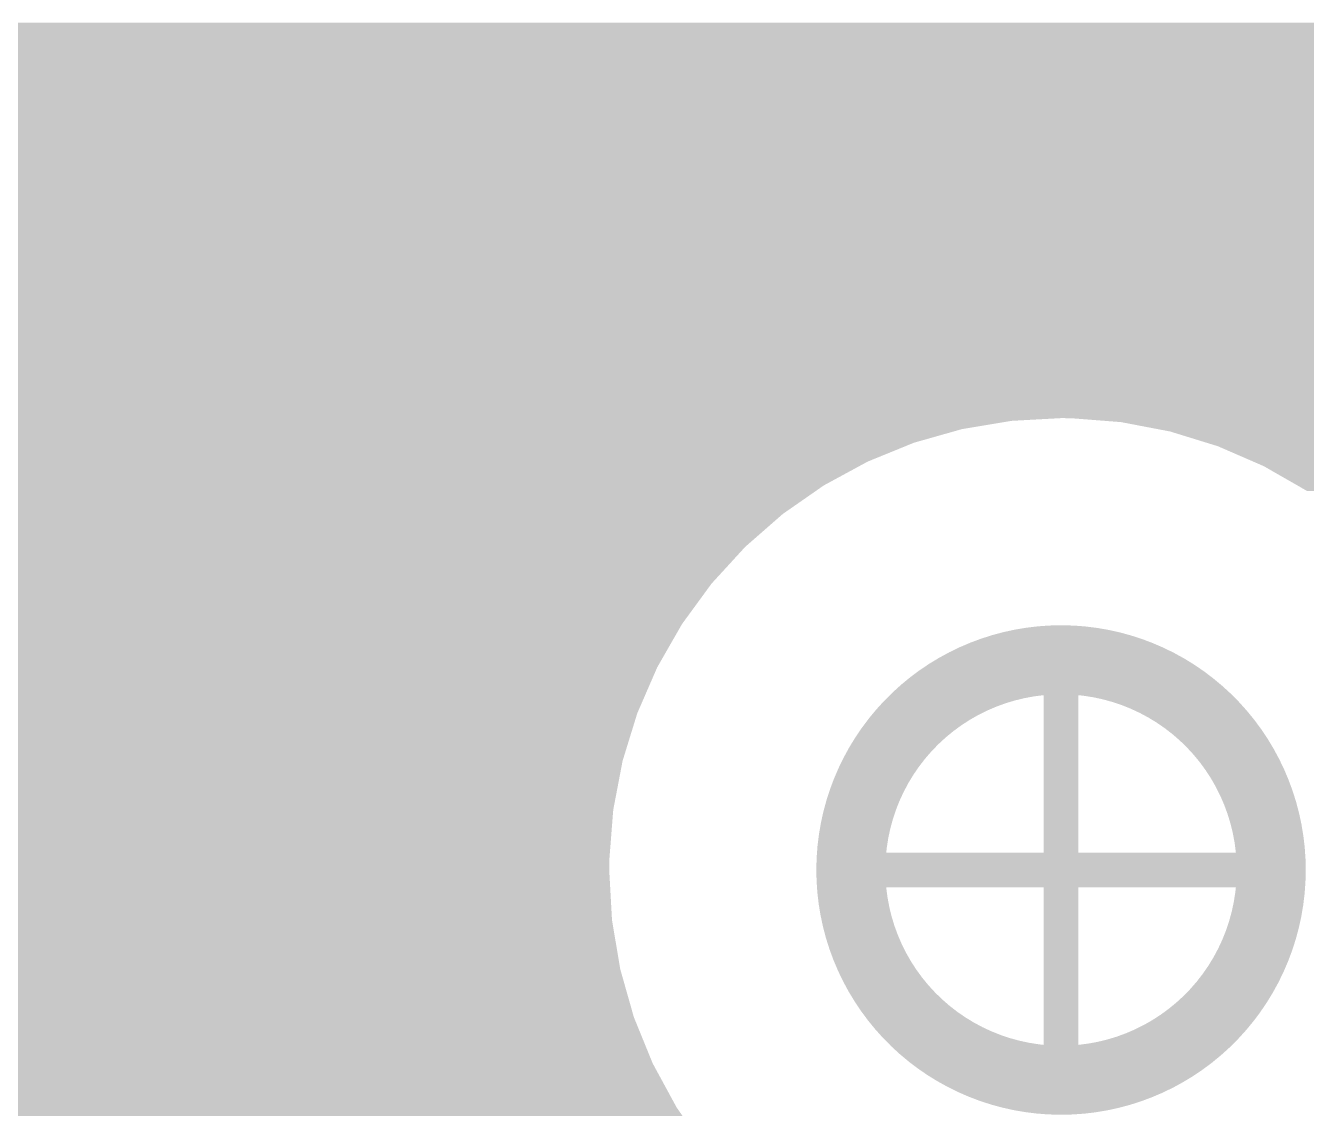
# Model space of a CAD drawing. Extents: x 295 to 953, y 10 to 290.
# Drawn here: x 517.45 to 525.23, y 219.84 to 226.46 of the extents above; entities that cross this region are included whole.
import ezdxf

# ---------------------------------------------------------------- set-up
doc = ezdxf.new("R2010")
doc.units = 0
doc.header["$LTSCALE"] = 5
doc.header["$MEASUREMENT"] = 0
doc.layers.get('0').update_dxf_attribs({"linetype": 'CONTINUOUS', "lineweight": 25})

msp = doc.modelspace()

# ---------------------------------------------------------------- linework, layer by layer
for points in [[(515.2658, 226.3761), (515.2783, 226.4399), (528.6936, 226.3761), (528.6726, 226.4399)], [(515.2783, 226.4399), (515.2857, 226.4777), (528.6726, 226.4399), (528.6686, 226.4777)], [(515.2286, 226.2897), (515.2658, 226.3761), (528.722, 226.2897), (528.6936, 226.3761)], [(515.2033, 226.2308), (515.2286, 226.2897), (528.7565, 226.2308), (528.722, 226.2897)], [(515.1482, 226.1532), (515.2033, 226.2308), (528.8019, 226.1532), (528.7565, 226.2308)], [(515.1117, 226.1019), (515.1482, 226.1532), (528.8489, 226.1019), (528.8019, 226.1532)], [(515.0403, 226.0365), (515.1117, 226.1019), (528.9087, 226.0365), (528.8489, 226.1019)], [(514.9094, 225.9449), (514.9951, 225.9951), (529.0376, 225.9449), (528.967, 225.9951)], [(514.9951, 225.9951), (515.0403, 226.0365), (528.967, 225.9951), (528.9087, 226.0365)], [(514.7083, 225.8658), (514.7591, 225.8825), (529.2678, 225.8658), (529.1829, 225.8825)], [(514.7591, 225.8825), (514.8586, 225.9152), (529.1829, 225.8825), (529.1068, 225.9152)], [(514.8586, 225.9152), (514.9094, 225.9449), (529.1068, 225.9152), (529.0376, 225.9449)], [(508.955, 225.845), (508.9343, 225.8491), (535.0989, 225.845), (535.0965, 225.8491)], [(509.1003, 225.7826), (508.955, 225.845), (535.1355, 225.7826), (535.0989, 225.845)], [(514.5511, 225.8491), (514.5784, 225.852), (529.404, 225.8491), (529.3381, 225.852)], [(514.5784, 225.852), (514.7083, 225.8658), (529.3381, 225.852), (529.2678, 225.8658)], [(509.1686, 225.7341), (509.1003, 225.7826), (535.1638, 225.7341), (535.1355, 225.7826)], [(509.2293, 225.691), (509.1686, 225.7341), (535.2033, 225.691), (535.1638, 225.7341)], [(509.2966, 225.6174), (509.2293, 225.691), (535.2706, 225.6174), (535.2033, 225.691)], [(509.336, 225.5743), (509.2966, 225.6174), (535.3313, 225.5743), (535.2706, 225.6174)], [(509.3644, 225.5258), (509.336, 225.5743), (535.3995, 225.5258), (535.3313, 225.5743)], [(509.401, 225.4634), (509.3644, 225.5258), (535.5448, 225.4634), (535.3995, 225.5258)], [(509.4159, 225.4378), (509.401, 225.4634), (535.6749, 225.4378), (535.5448, 225.4634)], [(509.4176, 225.4329), (509.4159, 225.4378), (535.7, 225.4329), (535.6749, 225.4378)], [(509.4185, 225.43), (509.4176, 225.4329), (535.7659, 225.43), (535.7, 225.4329)], [(509.4653, 225.2876), (509.4185, 225.43), (630.273, 225.2876), (630.273, 225.43)], [(509.4694, 225.2498), (509.4653, 225.2876), (630.273, 225.2498), (630.273, 225.2876)], [(514.617, 225.2469), (514.5511, 225.2498), (529.3766, 225.2469), (529.404, 225.2498)], [(514.6872, 225.2331), (514.617, 225.2469), (529.2467, 225.2331), (529.3766, 225.2469)], [(514.7721, 225.2164), (514.6872, 225.2331), (529.1959, 225.2164), (529.2467, 225.2331)], [(514.8482, 225.1837), (514.7721, 225.2164), (529.0965, 225.1837), (529.1959, 225.2164)], [(514.9174, 225.1539), (514.8482, 225.1837), (529.0457, 225.1539), (529.0965, 225.1837)], [(514.988, 225.1038), (514.9174, 225.1539), (528.96, 225.1038), (529.0457, 225.1539)], [(515.0464, 225.0623), (514.988, 225.1038), (528.9147, 225.0623), (528.96, 225.1038)], [(515.1062, 224.997), (515.0464, 225.0623), (528.8433, 224.997), (528.9147, 225.0623)], [(515.1532, 224.9457), (515.1062, 224.997), (528.8069, 224.9457), (528.8433, 224.997)], [(515.1986, 224.868), (515.1532, 224.9457), (528.7517, 224.868), (528.8069, 224.9457)], [(515.233, 224.8092), (515.1986, 224.868), (528.7264, 224.8092), (528.7517, 224.868)], [(515.2615, 224.7227), (515.233, 224.8092), (528.6893, 224.7227), (528.7264, 224.8092)], [(515.2824, 224.6589), (515.2615, 224.7227), (528.6767, 224.6589), (528.6893, 224.7227)], [(515.2922, 224.5676), (515.2824, 224.6589), (528.6588, 224.5676), (528.6767, 224.6589)], [(515.2992, 224.5017), (515.2922, 224.5676), (528.6559, 224.5017), (528.6588, 224.5676)], [(515.2963, 224.4358), (515.2992, 224.5017), (528.6629, 224.4358), (528.6559, 224.5017)], [(515.2783, 224.3444), (515.2963, 224.4358), (528.6726, 224.3444), (528.6629, 224.4358)], [(515.2658, 224.2806), (515.2783, 224.3444), (528.6936, 224.2806), (528.6726, 224.3444)], [(515.2286, 224.1942), (515.2658, 224.2806), (528.722, 224.1942), (528.6936, 224.2806)], [(515.2033, 224.1353), (515.2286, 224.1942), (528.7565, 224.1353), (528.722, 224.1942)], [(515.1614, 224.0763), (515.2033, 224.1353), (528.791, 224.0763), (528.7565, 224.1353)], [(515.1139, 224.0095), (515.1495, 224.0595), (523.1361, 224.0095), (523.4351, 224.0595)], [(515.1495, 224.0595), (515.1614, 224.0763), (523.4351, 224.0595), (523.7377, 224.0763)], [(523.8002, 224.0756), (523.7377, 224.0763), (528.7914, 224.0756), (528.791, 224.0763)], [(524.029, 224.0577), (523.8002, 224.0756), (528.8019, 224.0577), (528.7914, 224.0756)], [(524.1025, 224.0519), (524.029, 224.0577), (528.8072, 224.0519), (528.8019, 224.0577)], [(524.4002, 223.9951), (524.1025, 224.0519), (528.8592, 223.9951), (528.8072, 224.0519)], [(515.0247, 223.9268), (515.1117, 224.0064), (522.8444, 223.9268), (523.1251, 224.0064)], [(515.1117, 224.0064), (515.1139, 224.0095), (523.1251, 224.0064), (523.1361, 224.0095)], [(524.5755, 223.941), (524.4002, 223.9951), (528.9087, 223.941), (528.8592, 223.9951)], [(524.6899, 223.9057), (524.5755, 223.941), (528.9584, 223.9057), (528.9087, 223.941)], [(514.8586, 223.8197), (514.9951, 223.8996), (522.5818, 223.8197), (522.7778, 223.8996)], [(514.9951, 223.8996), (515.0247, 223.9268), (522.7778, 223.8996), (522.8444, 223.9268)], [(524.8195, 223.8494), (524.6899, 223.9057), (529.0376, 223.8494), (528.9584, 223.9057)], [(514.7083, 223.7703), (514.8362, 223.8123), (522.4863, 223.7703), (522.5637, 223.8123)], [(514.8362, 223.8123), (514.8586, 223.8197), (522.5637, 223.8123), (522.5818, 223.8197)], [(524.9632, 223.787), (524.8195, 223.8494), (529.1829, 223.787), (529.0376, 223.8494)], [(524.968, 223.785), (524.9632, 223.787), (529.1933, 223.785), (529.1829, 223.787)], [(525.0176, 223.7565), (524.968, 223.785), (529.3381, 223.7565), (529.1933, 223.785)], [(510.2108, 223.6677), (510.0608, 223.7536), (522.2973, 223.6677), (522.4555, 223.7536)], [(514.5511, 223.7536), (514.7083, 223.7703), (522.4555, 223.7536), (522.4863, 223.7703)], [(525.0227, 223.7536), (525.0176, 223.7565), (529.404, 223.7536), (529.3381, 223.7565)], [(525.2234, 223.6386), (525.0227, 223.7536), (535.1638, 223.6386), (535.0965, 223.7536)], [(510.2691, 223.6342), (510.2108, 223.6677), (522.2493, 223.6342), (522.2973, 223.6677)], [(510.4604, 223.4945), (510.2691, 223.6342), (522.0485, 223.4945), (522.2493, 223.6342)], [(525.231, 223.6342), (525.2234, 223.6386), (535.1678, 223.6342), (535.1638, 223.6386)], [(510.5139, 223.4554), (510.4604, 223.4945), (522.0039, 223.4554), (522.0485, 223.4945)], [(510.6892, 223.2949), (510.5139, 223.4554), (521.8204, 223.2949), (522.0039, 223.4554)], [(510.7374, 223.2507), (510.6892, 223.2949), (521.7799, 223.2507), (521.8204, 223.2949)], [(510.8944, 223.0713), (510.7374, 223.2507), (521.6156, 223.0713), (521.7799, 223.2507)], [(510.937, 223.0225), (510.8944, 223.0713), (521.58, 223.0225), (521.6156, 223.0713)], [(511.0735, 222.8265), (510.937, 223.0225), (521.4368, 222.8265), (521.58, 223.0225)], [(511.1102, 222.7737), (511.0735, 222.8265), (521.4065, 222.7737), (521.4368, 222.8265)], [(511.2244, 222.5635), (511.1102, 222.7737), (521.2861, 222.5635), (521.4065, 222.7737)], [(523.32, 222.7591), (523.3799, 222.7751), (524.1548, 222.7591), (524.0963, 222.7751)], [(523.3799, 222.7751), (523.3882, 222.7773), (524.0963, 222.7751), (524.0865, 222.7773)], [(523.3882, 222.7773), (523.449, 222.7905), (524.0865, 222.7773), (524.0274, 222.7905)], [(523.449, 222.7905), (523.4571, 222.7923), (524.0274, 222.7905), (524.0172, 222.7923)], [(523.4571, 222.7923), (523.5188, 222.8026), (524.0172, 222.7923), (523.9579, 222.8026)], [(523.5188, 222.8026), (523.5267, 222.8039), (523.9579, 222.8026), (523.9472, 222.8039)], [(523.5267, 222.8039), (523.5892, 222.8114), (523.9472, 222.8039), (523.8879, 222.8114)], [(523.5892, 222.8114), (523.5968, 222.8123), (523.8879, 222.8114), (523.8762, 222.8123)], [(523.5968, 222.8123), (523.6606, 222.8169), (523.8762, 222.8123), (523.8175, 222.8169)], [(523.6606, 222.8169), (523.6672, 222.8173), (523.8175, 222.8169), (523.8019, 222.8173)], [(523.6672, 222.8173), (523.7365, 222.819), (523.8019, 222.8173), (523.747, 222.819)], [(523.7365, 222.819), (523.7377, 222.819), (523.747, 222.819), (523.7377, 222.819)], [(523.1217, 222.6853), (523.1785, 222.7095), (524.3533, 222.6853), (524.2974, 222.7095)], [(523.1785, 222.7095), (523.1866, 222.713), (524.2974, 222.7095), (524.2884, 222.713)], [(523.1866, 222.713), (523.2446, 222.7346), (524.2884, 222.713), (524.2315, 222.7346)], [(523.2446, 222.7346), (523.2527, 222.7376), (524.2315, 222.7346), (524.2221, 222.7376)], [(523.2527, 222.7376), (523.3118, 222.7564), (524.2221, 222.7376), (524.1643, 222.7564)], [(523.3118, 222.7564), (523.32, 222.7591), (524.1643, 222.7564), (524.1548, 222.7591)], [(522.9886, 222.6161), (522.9962, 222.6207), (524.4872, 222.6161), (524.4789, 222.6207)], [(522.9962, 222.6207), (523.0504, 222.6502), (524.4789, 222.6207), (524.4255, 222.6502)], [(523.0504, 222.6502), (523.0582, 222.6545), (524.4255, 222.6502), (524.4169, 222.6545)], [(523.0582, 222.6545), (523.1138, 222.6814), (524.4169, 222.6545), (524.3622, 222.6814)], [(523.1138, 222.6814), (523.1217, 222.6853), (524.3622, 222.6814), (524.3533, 222.6853)], [(511.2549, 222.5073), (511.2244, 222.5635), (521.2617, 222.5073), (521.2861, 222.5635)], [(522.8209, 222.5023), (522.8702, 222.5392), (524.6543, 222.5023), (524.6056, 222.5392)], [(522.8702, 222.5392), (522.8774, 222.5446), (524.6056, 222.5392), (524.5977, 222.5446)], [(522.8774, 222.5446), (522.9285, 222.5791), (524.5977, 222.5446), (524.5473, 222.5791)], [(522.9285, 222.5791), (522.9359, 222.5841), (524.5473, 222.5791), (524.5392, 222.5841)], [(522.9359, 222.5841), (522.9886, 222.6161), (524.5392, 222.5841), (524.4872, 222.6161)], [(511.3454, 222.2854), (511.2549, 222.5073), (521.1653, 222.2854), (521.2617, 222.5073)], [(522.7664, 222.4575), (522.8139, 222.4966), (524.7088, 222.4575), (524.6618, 222.4966)], [(522.8139, 222.4966), (522.8209, 222.5023), (524.6618, 222.4966), (524.6543, 222.5023)], [(522.6803, 222.3763), (522.6911, 222.3872), (523.5148, 222.3763), (523.5736, 222.3872)], [(522.6911, 222.3872), (522.6987, 222.3947), (523.5736, 222.3872), (523.633, 222.3947)], [(522.6987, 222.3947), (522.7077, 222.4037), (524.7769, 222.3947), (524.768, 222.4037)], [(522.7077, 222.4037), (522.7141, 222.4101), (524.768, 222.4037), (524.7611, 222.4101)], [(522.7141, 222.4101), (522.7597, 222.4514), (524.7611, 222.4101), (524.716, 222.4514)], [(522.7597, 222.4514), (522.7664, 222.4575), (524.716, 222.4514), (524.7088, 222.4575)], [(523.633, 221.4381), (523.633, 222.3947), (523.8425, 221.4381), (523.8425, 222.3947)], [(523.8726, 222.3913), (523.8425, 222.3947), (524.7803, 222.3913), (524.7769, 222.3947)], [(523.9317, 222.3821), (523.8726, 222.3913), (524.7894, 222.3821), (524.7803, 222.3913)], [(522.6104, 222.3007), (522.6166, 222.3081), (523.2885, 222.3007), (523.3058, 222.3081)], [(522.6166, 222.3081), (522.6313, 222.3243), (523.3058, 222.3081), (523.3434, 222.3243)], [(522.6313, 222.3243), (522.6501, 222.3449), (523.3434, 222.3243), (523.3995, 222.3449)], [(522.6501, 222.3449), (522.6641, 222.3603), (523.3995, 222.3449), (523.4503, 222.3603)], [(522.6641, 222.3603), (522.6661, 222.3622), (523.4503, 222.3603), (523.4567, 222.3622)], [(522.6661, 222.3622), (522.6803, 222.3763), (523.4567, 222.3622), (523.5148, 222.3763)], [(523.9901, 222.3696), (523.9317, 222.3821), (524.8018, 222.3696), (524.7894, 222.3821)], [(524.0478, 222.3538), (523.9901, 222.3696), (524.8175, 222.3538), (524.8018, 222.3696)], [(524.0486, 222.3536), (524.0478, 222.3538), (524.8177, 222.3536), (524.8175, 222.3538)], [(524.1045, 222.3348), (524.0486, 222.3536), (524.8346, 222.3348), (524.8177, 222.3536)], [(524.1601, 222.3127), (524.1045, 222.3348), (524.8545, 222.3127), (524.8346, 222.3348)], [(524.185, 222.3011), (524.1601, 222.3127), (524.8649, 222.3011), (524.8545, 222.3127)], [(511.3693, 222.2266), (511.3454, 222.2854), (521.1471, 222.2266), (521.1653, 222.2854)], [(522.54, 222.2118), (522.5644, 222.2443), (523.1328, 222.2118), (523.183, 222.2443)], [(522.5644, 222.2443), (522.5715, 222.2538), (523.183, 222.2443), (523.1996, 222.2538)], [(522.5715, 222.2538), (522.5883, 222.274), (523.1996, 222.2538), (523.235, 222.274)], [(522.5883, 222.274), (522.6104, 222.3007), (523.235, 222.274), (523.2885, 222.3007)], [(524.2143, 222.2875), (524.185, 222.3011), (524.8761, 222.2875), (524.8649, 222.3011)], [(524.267, 222.2593), (524.2143, 222.2875), (524.8992, 222.2593), (524.8761, 222.2875)], [(524.288, 222.2465), (524.267, 222.2593), (524.9096, 222.2465), (524.8992, 222.2593)], [(524.3181, 222.2282), (524.288, 222.2465), (524.9232, 222.2282), (524.9096, 222.2465)], [(524.3673, 222.1943), (524.3181, 222.2282), (524.9484, 222.1943), (524.9232, 222.2282)], [(511.4348, 221.9958), (511.3693, 222.2266), (521.0759, 221.9958), (521.1471, 222.2266)], [(522.4895, 222.139), (522.515, 222.1765), (523.0388, 222.139), (523.0846, 222.1765)], [(522.515, 222.1765), (522.5291, 222.1974), (523.0846, 222.1765), (523.1131, 222.1974)], [(522.5291, 222.1974), (522.54, 222.2118), (523.1131, 222.1974), (523.1328, 222.2118)], [(524.373, 222.1898), (524.3673, 222.1943), (524.9517, 222.1898), (524.9484, 222.1943)], [(524.4146, 222.1576), (524.373, 222.1898), (524.9733, 222.1576), (524.9517, 222.1898)], [(524.445, 222.1312), (524.4146, 222.1576), (524.991, 222.1312), (524.9733, 222.1576)], [(522.4397, 222.0553), (522.4526, 222.0788), (522.9526, 222.0553), (522.9755, 222.0788)], [(522.4526, 222.0788), (522.4644, 222.0981), (522.9755, 222.0788), (522.9943, 222.0981)], [(522.4644, 222.0981), (522.4892, 222.1386), (522.9943, 222.0981), (523.0383, 222.1386)], [(522.4892, 222.1386), (522.4895, 222.139), (523.0383, 222.1386), (523.0388, 222.139)], [(524.4597, 222.1184), (524.445, 222.1312), (524.9987, 222.1184), (524.991, 222.1312)], [(524.5026, 222.0767), (524.4597, 222.1184), (525.0239, 222.0767), (524.9987, 222.1184)], [(524.508, 222.0708), (524.5026, 222.0767), (525.0275, 222.0708), (525.0239, 222.0767)], [(511.4521, 221.935), (511.4348, 221.9958), (521.0643, 221.935), (521.0759, 221.9958)], [(522.3923, 221.9629), (522.4153, 222.0101), (522.8768, 221.9629), (522.9134, 222.0101)], [(522.4153, 222.0101), (522.4187, 222.0169), (522.9134, 222.0101), (522.9193, 222.0169)], [(522.4187, 222.0169), (522.4397, 222.0553), (522.9193, 222.0169), (522.9526, 222.0553)], [(524.543, 222.0327), (524.508, 222.0708), (525.0481, 222.0327), (525.0275, 222.0708)], [(524.5627, 222.0087), (524.543, 222.0327), (525.061, 222.0087), (525.0481, 222.0327)], [(524.581, 221.9865), (524.5627, 222.0087), (525.0717, 221.9865), (525.061, 222.0087)], [(511.4917, 221.698), (511.4521, 221.935), (521.0191, 221.698), (521.0643, 221.935)], [(522.3705, 221.9136), (522.3877, 221.9535), (522.8428, 221.9136), (522.8703, 221.9535)], [(522.3877, 221.9535), (522.3923, 221.9629), (522.8703, 221.9535), (522.8768, 221.9629)], [(524.6112, 221.9451), (524.581, 221.9865), (525.0916, 221.9451), (525.0717, 221.9865)], [(524.6162, 221.9382), (524.6112, 221.9451), (525.0946, 221.9382), (525.0916, 221.9451)], [(524.6488, 221.888), (524.6162, 221.9382), (525.1158, 221.888), (525.0946, 221.9382)], [(522.3349, 221.8226), (522.3499, 221.8626), (522.7904, 221.8226), (522.8117, 221.8626)], [(522.3499, 221.8626), (522.3598, 221.8887), (522.8117, 221.8626), (522.8277, 221.8887)], [(522.3598, 221.8887), (522.3705, 221.9136), (522.8277, 221.8887), (522.8428, 221.9136)], [(524.6532, 221.8801), (524.6488, 221.888), (525.1191, 221.8801), (525.1158, 221.888)], [(524.6784, 221.8361), (524.6532, 221.8801), (525.1354, 221.8361), (525.1191, 221.8801)], [(522.3133, 221.7556), (522.3308, 221.8098), (522.7583, 221.7556), (522.7835, 221.8098)], [(522.3308, 221.8098), (522.3349, 221.8226), (522.7835, 221.8098), (522.7904, 221.8226)], [(524.6895, 221.8139), (524.6784, 221.8361), (525.1436, 221.8139), (525.1354, 221.8361)], [(524.7051, 221.7826), (524.6895, 221.8139), (525.1535, 221.7826), (525.1436, 221.8139)], [(524.7206, 221.7466), (524.7051, 221.7826), (525.1648, 221.7466), (525.1535, 221.7826)], [(511.5021, 221.636), (511.4917, 221.698), (521.0142, 221.636), (521.0191, 221.698)], [(522.2851, 221.6434), (522.2948, 221.6874), (522.7172, 221.6434), (522.7319, 221.6874)], [(522.2948, 221.6874), (522.2983, 221.7001), (522.7319, 221.6874), (522.7362, 221.7001)], [(522.2983, 221.7001), (522.3133, 221.7555), (522.7362, 221.7001), (522.7582, 221.7555)], [(522.3133, 221.7555), (522.3133, 221.7556), (522.7582, 221.7555), (522.7583, 221.7556)], [(524.7288, 221.7277), (524.7206, 221.7466), (525.1698, 221.7277), (525.1648, 221.7466)], [(524.7468, 221.6784), (524.7288, 221.7277), (525.1828, 221.6784), (525.1698, 221.7277)], [(511.5154, 221.3958), (511.5021, 221.636), (520.9954, 221.3958), (521.0142, 221.636)], [(522.2741, 221.5857), (522.2797, 221.6184), (522.7014, 221.5857), (522.7104, 221.6184)], [(522.2797, 221.6184), (522.2851, 221.6434), (522.7104, 221.6184), (522.7172, 221.6434)], [(524.7493, 221.6715), (524.7468, 221.6784), (525.1843, 221.6715), (525.1828, 221.6784)], [(524.7667, 221.6143), (524.7493, 221.6715), (525.1965, 221.6143), (525.1843, 221.6715)], [(524.7679, 221.6094), (524.7667, 221.6143), (525.1976, 221.6094), (525.1965, 221.6143)], [(524.7808, 221.5562), (524.7679, 221.6094), (525.2063, 221.5562), (525.1976, 221.6094)], [(522.2651, 221.5272), (522.2678, 221.5489), (522.6889, 221.5272), (522.6935, 221.5489)], [(522.2678, 221.5489), (522.2741, 221.5857), (522.6935, 221.5489), (522.7014, 221.5857)], [(524.7838, 221.5397), (524.7808, 221.5562), (525.209, 221.5397), (525.2063, 221.5562)], [(524.7917, 221.4974), (524.7838, 221.5397), (525.214, 221.4974), (525.209, 221.5397)], [(522.2561, 221.4381), (522.2584, 221.4681), (522.6763, 221.4381), (522.6797, 221.4681)], [(522.2584, 221.4681), (522.2592, 221.4788), (522.6797, 221.4681), (522.6814, 221.4788)], [(522.2592, 221.4788), (522.2651, 221.5272), (522.6814, 221.4788), (522.6889, 221.5272)], [(524.7952, 221.4696), (524.7917, 221.4974), (525.2172, 221.4696), (525.214, 221.4974)], [(524.7992, 221.4381), (524.7952, 221.4696), (525.2193, 221.4381), (525.2172, 221.4696)], [(511.5189, 221.3333), (511.5154, 221.3958), (520.9947, 221.3333), (520.9954, 221.3958)], [(522.252, 221.3379), (522.2537, 221.3992), (525.2233, 221.3379), (525.222, 221.3992)], [(522.2537, 221.3992), (522.2539, 221.4084), (525.222, 221.3992), (525.2214, 221.4084)], [(522.2539, 221.4084), (522.2561, 221.4381), (525.2214, 221.4084), (525.2193, 221.4381)], [(511.5182, 221.2708), (511.5189, 221.3333), (520.9982, 221.2708), (520.9947, 221.3333)], [(522.2522, 221.3287), (522.252, 221.3379), (525.2234, 221.3287), (525.2233, 221.3379)], [(522.2535, 221.2673), (522.2522, 221.3287), (525.2218, 221.2673), (525.2234, 221.3287)], [(511.4994, 221.0306), (511.5182, 221.2708), (521.0115, 221.0306), (520.9982, 221.2708)], [(522.2541, 221.2581), (522.2535, 221.2673), (525.2215, 221.2581), (525.2218, 221.2673)], [(522.2562, 221.2285), (522.2541, 221.2581), (525.2193, 221.2285), (525.2215, 221.2581)], [(522.2583, 221.1969), (522.2562, 221.2285), (522.6803, 221.1969), (522.6763, 221.2285)], [(523.633, 220.2718), (523.633, 221.2285), (523.8425, 220.2718), (523.8425, 221.2285)], [(524.7958, 221.1984), (524.7992, 221.2285), (525.2171, 221.1984), (525.2193, 221.2285)], [(522.2615, 221.1692), (522.2583, 221.1969), (522.6838, 221.1692), (522.6803, 221.1969)], [(522.2664, 221.1268), (522.2615, 221.1692), (522.6917, 221.1268), (522.6838, 221.1692)], [(524.7819, 221.1177), (524.7866, 221.1394), (525.2077, 221.1177), (525.2104, 221.1394)], [(524.7866, 221.1394), (524.7941, 221.1878), (525.2104, 221.1394), (525.2163, 221.1878)], [(524.7941, 221.1878), (524.7958, 221.1984), (525.2163, 221.1878), (525.2171, 221.1984)], [(522.2692, 221.1104), (522.2664, 221.1268), (522.6947, 221.1104), (522.6917, 221.1268)], [(522.2779, 221.0572), (522.2692, 221.1104), (522.7076, 221.0572), (522.6947, 221.1104)], [(524.7651, 221.0481), (524.7741, 221.0809), (525.1958, 221.0481), (525.2014, 221.0809)], [(524.7741, 221.0809), (524.7819, 221.1177), (525.2014, 221.0809), (525.2077, 221.1177)], [(511.4945, 220.9686), (511.4994, 221.0306), (521.0219, 220.9686), (521.0115, 221.0306)], [(522.279, 221.0523), (522.2779, 221.0572), (522.7088, 221.0523), (522.7076, 221.0572)], [(522.2912, 220.9951), (522.279, 221.0523), (522.7262, 220.9951), (522.7088, 221.0523)], [(522.2927, 220.9882), (522.2912, 220.9951), (522.7287, 220.9882), (522.7262, 220.9951)], [(522.3057, 220.9389), (522.2927, 220.9882), (522.7467, 220.9389), (522.7287, 220.9882)], [(524.7436, 220.9792), (524.7583, 221.0232), (525.1806, 220.9792), (525.1903, 221.0232)], [(524.7583, 221.0232), (524.7651, 221.0481), (525.1903, 221.0232), (525.1958, 221.0481)], [(511.4493, 220.7316), (511.4945, 220.9686), (521.0615, 220.7316), (521.0219, 220.9686)], [(522.3107, 220.9199), (522.3057, 220.9389), (522.7549, 220.9199), (522.7467, 220.9389)], [(522.322, 220.884), (522.3107, 220.9199), (522.7704, 220.884), (522.7549, 220.9199)], [(524.692, 220.8567), (524.7172, 220.911), (525.1447, 220.8567), (525.1621, 220.911)], [(524.7172, 220.9111), (524.7393, 220.9665), (525.1622, 220.9111), (525.1772, 220.9665)], [(524.7172, 220.911), (524.7172, 220.9111), (525.1621, 220.911), (525.1622, 220.9111)], [(524.7393, 220.9665), (524.7436, 220.9792), (525.1772, 220.9665), (525.1806, 220.9792)], [(522.3319, 220.8526), (522.322, 220.884), (522.786, 220.8526), (522.7704, 220.884)], [(522.3401, 220.8305), (522.3319, 220.8526), (522.7971, 220.8305), (522.786, 220.8526)], [(522.3563, 220.7864), (522.3401, 220.8305), (522.8222, 220.7864), (522.7971, 220.8305)], [(524.6638, 220.804), (524.6851, 220.8439), (525.1255, 220.804), (525.1405, 220.8439)], [(524.6851, 220.8439), (524.692, 220.8567), (525.1405, 220.8439), (525.1447, 220.8567)], [(522.3597, 220.7786), (522.3563, 220.7864), (522.8267, 220.7786), (522.8222, 220.7864)], [(522.3809, 220.7284), (522.3597, 220.7786), (522.8592, 220.7284), (522.8267, 220.7786)], [(524.6052, 220.7131), (524.6326, 220.7529), (525.0878, 220.7131), (525.105, 220.7529)], [(524.6326, 220.7529), (524.6478, 220.7779), (525.105, 220.7529), (525.1157, 220.7779)], [(524.6478, 220.7779), (524.6638, 220.804), (525.1157, 220.7779), (525.1255, 220.804)], [(511.4377, 220.6708), (511.4493, 220.7316), (521.0788, 220.6708), (521.0615, 220.7316)], [(522.3839, 220.7214), (522.3809, 220.7284), (522.8643, 220.7214), (522.8592, 220.7284)], [(522.4037, 220.6801), (522.3839, 220.7214), (522.8945, 220.6801), (522.8643, 220.7214)], [(522.4145, 220.6578), (522.4037, 220.6801), (522.9128, 220.6578), (522.8945, 220.6801)], [(524.5621, 220.6564), (524.5987, 220.7037), (525.0601, 220.6564), (525.0832, 220.7037)], [(524.5987, 220.7037), (524.6052, 220.7131), (525.0832, 220.7037), (525.0878, 220.7131)], [(511.3665, 220.44), (511.4377, 220.6708), (521.1443, 220.44), (521.0788, 220.6708)], [(522.4274, 220.6339), (522.4145, 220.6578), (522.9324, 220.6339), (522.9128, 220.6578)], [(522.448, 220.5958), (522.4274, 220.6339), (522.9675, 220.5958), (522.9324, 220.6339)], [(522.4516, 220.5899), (522.448, 220.5958), (522.9729, 220.5899), (522.9675, 220.5958)], [(524.5, 220.5878), (524.5229, 220.6113), (525.0229, 220.5878), (525.0358, 220.6113)], [(524.5229, 220.6113), (524.5562, 220.6496), (525.0358, 220.6113), (525.0568, 220.6496)], [(524.5562, 220.6496), (524.5621, 220.6564), (525.0568, 220.6496), (525.0601, 220.6564)], [(522.4768, 220.5482), (522.4516, 220.5899), (523.0158, 220.5482), (522.9729, 220.5899)], [(522.4845, 220.5354), (522.4768, 220.5482), (523.0305, 220.5354), (523.0158, 220.5482)], [(522.5022, 220.5089), (522.4845, 220.5354), (523.0609, 220.5089), (523.0305, 220.5354)], [(524.3909, 220.4901), (524.4366, 220.5276), (524.9605, 220.4901), (524.986, 220.5276)], [(524.4366, 220.5276), (524.4371, 220.528), (524.986, 220.5276), (524.9863, 220.528)], [(524.4371, 220.528), (524.4812, 220.5685), (524.9863, 220.528), (525.011, 220.5685)], [(524.4812, 220.5685), (524.5, 220.5878), (525.011, 220.5685), (525.0229, 220.5878)], [(511.3483, 220.3811), (511.3665, 220.44), (521.1683, 220.3811), (521.1443, 220.44)], [(522.5238, 220.4767), (522.5022, 220.5089), (523.1025, 220.4767), (523.0609, 220.5089)], [(522.5271, 220.4723), (522.5238, 220.4767), (523.1082, 220.4723), (523.1025, 220.4767)], [(522.5523, 220.4384), (522.5271, 220.4723), (523.1574, 220.4384), (523.1082, 220.4723)], [(524.2925, 220.4223), (524.3426, 220.4548), (524.9111, 220.4223), (524.9355, 220.4548)], [(524.3426, 220.4548), (524.3624, 220.4692), (524.9355, 220.4548), (524.9463, 220.4692)], [(524.3624, 220.4692), (524.3909, 220.4901), (524.9463, 220.4692), (524.9605, 220.4901)], [(511.2519, 220.1593), (511.3483, 220.3811), (521.2587, 220.1593), (521.1683, 220.3811)], [(522.5658, 220.4201), (522.5523, 220.4384), (523.1875, 220.4201), (523.1574, 220.4384)], [(522.5763, 220.4073), (522.5658, 220.4201), (523.2085, 220.4073), (523.1875, 220.4201)], [(522.5994, 220.3791), (522.5763, 220.4073), (523.2612, 220.3791), (523.2085, 220.4073)], [(522.6105, 220.3654), (522.5994, 220.3791), (523.2905, 220.3654), (523.2612, 220.3791)], [(522.621, 220.3539), (522.6105, 220.3654), (523.3154, 220.3539), (523.2905, 220.3654)], [(524.1697, 220.3585), (524.187, 220.3659), (524.8589, 220.3585), (524.8651, 220.3659)], [(524.187, 220.3659), (524.2405, 220.3926), (524.8651, 220.3659), (524.8872, 220.3926)], [(524.2405, 220.3926), (524.2759, 220.4128), (524.8872, 220.3926), (524.9039, 220.4128)], [(524.2759, 220.4128), (524.2925, 220.4223), (524.9039, 220.4128), (524.9111, 220.4223)], [(522.6409, 220.3317), (522.621, 220.3539), (523.371, 220.3317), (523.3154, 220.3539)], [(522.6578, 220.313), (522.6409, 220.3317), (523.4269, 220.313), (523.371, 220.3317)], [(522.658, 220.3127), (522.6578, 220.313), (523.4277, 220.3127), (523.4269, 220.313)], [(522.6736, 220.297), (522.658, 220.3127), (523.4853, 220.297), (523.4277, 220.3127)], [(522.686, 220.2845), (522.6736, 220.297), (523.5438, 220.2845), (523.4853, 220.297)], [(522.6952, 220.2752), (522.686, 220.2845), (523.6029, 220.2752), (523.5438, 220.2845)], [(523.9018, 220.2794), (523.9606, 220.2902), (524.7843, 220.2794), (524.7952, 220.2902)], [(523.9606, 220.2902), (524.0187, 220.3044), (524.7952, 220.2902), (524.8094, 220.3044)], [(524.0187, 220.3044), (524.0252, 220.3063), (524.8094, 220.3044), (524.8114, 220.3063)], [(524.0252, 220.3063), (524.076, 220.3217), (524.8114, 220.3063), (524.8254, 220.3217)], [(524.076, 220.3217), (524.1321, 220.3423), (524.8254, 220.3217), (524.8441, 220.3423)], [(524.1321, 220.3423), (524.1697, 220.3585), (524.8441, 220.3423), (524.8589, 220.3585)], [(522.6986, 220.2718), (522.6952, 220.2752), (523.633, 220.2718), (523.6029, 220.2752)], [(522.7074, 220.2629), (522.6986, 220.2718), (524.7678, 220.2629), (524.7768, 220.2718)], [(522.7144, 220.2565), (522.7074, 220.2629), (524.7614, 220.2565), (524.7678, 220.2629)], [(522.7594, 220.2151), (522.7144, 220.2565), (524.7158, 220.2151), (524.7614, 220.2565)], [(522.7667, 220.2091), (522.7594, 220.2151), (524.7091, 220.2091), (524.7158, 220.2151)], [(522.8136, 220.1699), (522.7667, 220.2091), (524.6615, 220.1699), (524.7091, 220.2091)], [(523.8425, 220.2718), (523.9018, 220.2794), (524.7768, 220.2718), (524.7843, 220.2794)], [(511.2275, 220.1031), (511.2519, 220.1593), (521.2892, 220.1031), (521.2587, 220.1593)], [(522.8212, 220.1642), (522.8136, 220.1699), (524.6546, 220.1642), (524.6615, 220.1699)], [(522.8699, 220.1274), (522.8212, 220.1642), (524.6052, 220.1274), (524.6546, 220.1642)], [(511.1071, 219.8929), (511.2275, 220.1031), (521.4034, 219.8929), (521.2892, 220.1031)], [(522.8778, 220.122), (522.8699, 220.1274), (524.5981, 220.122), (524.6052, 220.1274)], [(522.9282, 220.0875), (522.8778, 220.122), (524.547, 220.0875), (524.5981, 220.122)], [(522.9363, 220.0825), (522.9282, 220.0875), (524.5396, 220.0825), (524.547, 220.0875)], [(522.9882, 220.0505), (522.9363, 220.0825), (524.4869, 220.0505), (524.5396, 220.0825)], [(522.9966, 220.0459), (522.9882, 220.0505), (524.4793, 220.0459), (524.4869, 220.0505)], [(523.05, 220.0163), (522.9966, 220.0459), (524.4251, 220.0163), (524.4793, 220.0459)], [(523.0586, 220.0121), (523.05, 220.0163), (524.4173, 220.0121), (524.4251, 220.0163)], [(523.1133, 219.9852), (523.0586, 220.0121), (524.3617, 219.9852), (524.4173, 220.0121)], [(523.1222, 219.9813), (523.1133, 219.9852), (524.3538, 219.9813), (524.3617, 219.9852)], [(523.178, 219.957), (523.1222, 219.9813), (524.2969, 219.957), (524.3538, 219.9813)], [(523.1871, 219.9536), (523.178, 219.957), (524.2889, 219.9536), (524.2969, 219.957)], [(523.244, 219.932), (523.1871, 219.9536), (524.2309, 219.932), (524.2889, 219.9536)], [(523.2534, 219.929), (523.244, 219.932), (524.2227, 219.929), (524.2309, 219.932)], [(523.3111, 219.9101), (523.2534, 219.929), (524.1637, 219.9101), (524.2227, 219.929)], [(523.3207, 219.9075), (523.3111, 219.9101), (524.1555, 219.9075), (524.1637, 219.9101)], [(523.3792, 219.8915), (523.3207, 219.9075), (524.0955, 219.8915), (524.1555, 219.9075)], [(511.0768, 219.8401), (511.1071, 219.8929), (521.4401, 219.8401), (521.4034, 219.8929)], [(523.389, 219.8893), (523.3792, 219.8915), (524.0873, 219.8893), (524.0955, 219.8915)], [(523.4481, 219.8761), (523.389, 219.8893), (524.0265, 219.8761), (524.0873, 219.8893)], [(523.4582, 219.8743), (523.4481, 219.8761), (524.0184, 219.8743), (524.0265, 219.8761)], [(523.5176, 219.864), (523.4582, 219.8743), (523.9567, 219.864), (524.0184, 219.8743)], [(523.5282, 219.8626), (523.5176, 219.864), (523.9488, 219.8626), (523.9567, 219.864)], [(523.5876, 219.8552), (523.5282, 219.8626), (523.8863, 219.8552), (523.9488, 219.8626)], [(523.5993, 219.8543), (523.5876, 219.8552), (523.8787, 219.8543), (523.8863, 219.8552)], [(523.658, 219.8497), (523.5993, 219.8543), (523.8149, 219.8497), (523.8787, 219.8543)], [(523.6736, 219.8493), (523.658, 219.8497), (523.8083, 219.8493), (523.8149, 219.8497)], [(523.7285, 219.8476), (523.6736, 219.8493), (523.739, 219.8476), (523.8083, 219.8493)], [(523.7377, 219.8476), (523.7285, 219.8476), (523.7377, 219.8476), (523.739, 219.8476)]]:
    msp.add_solid(points)

doc.saveas('drawing.dxf')
